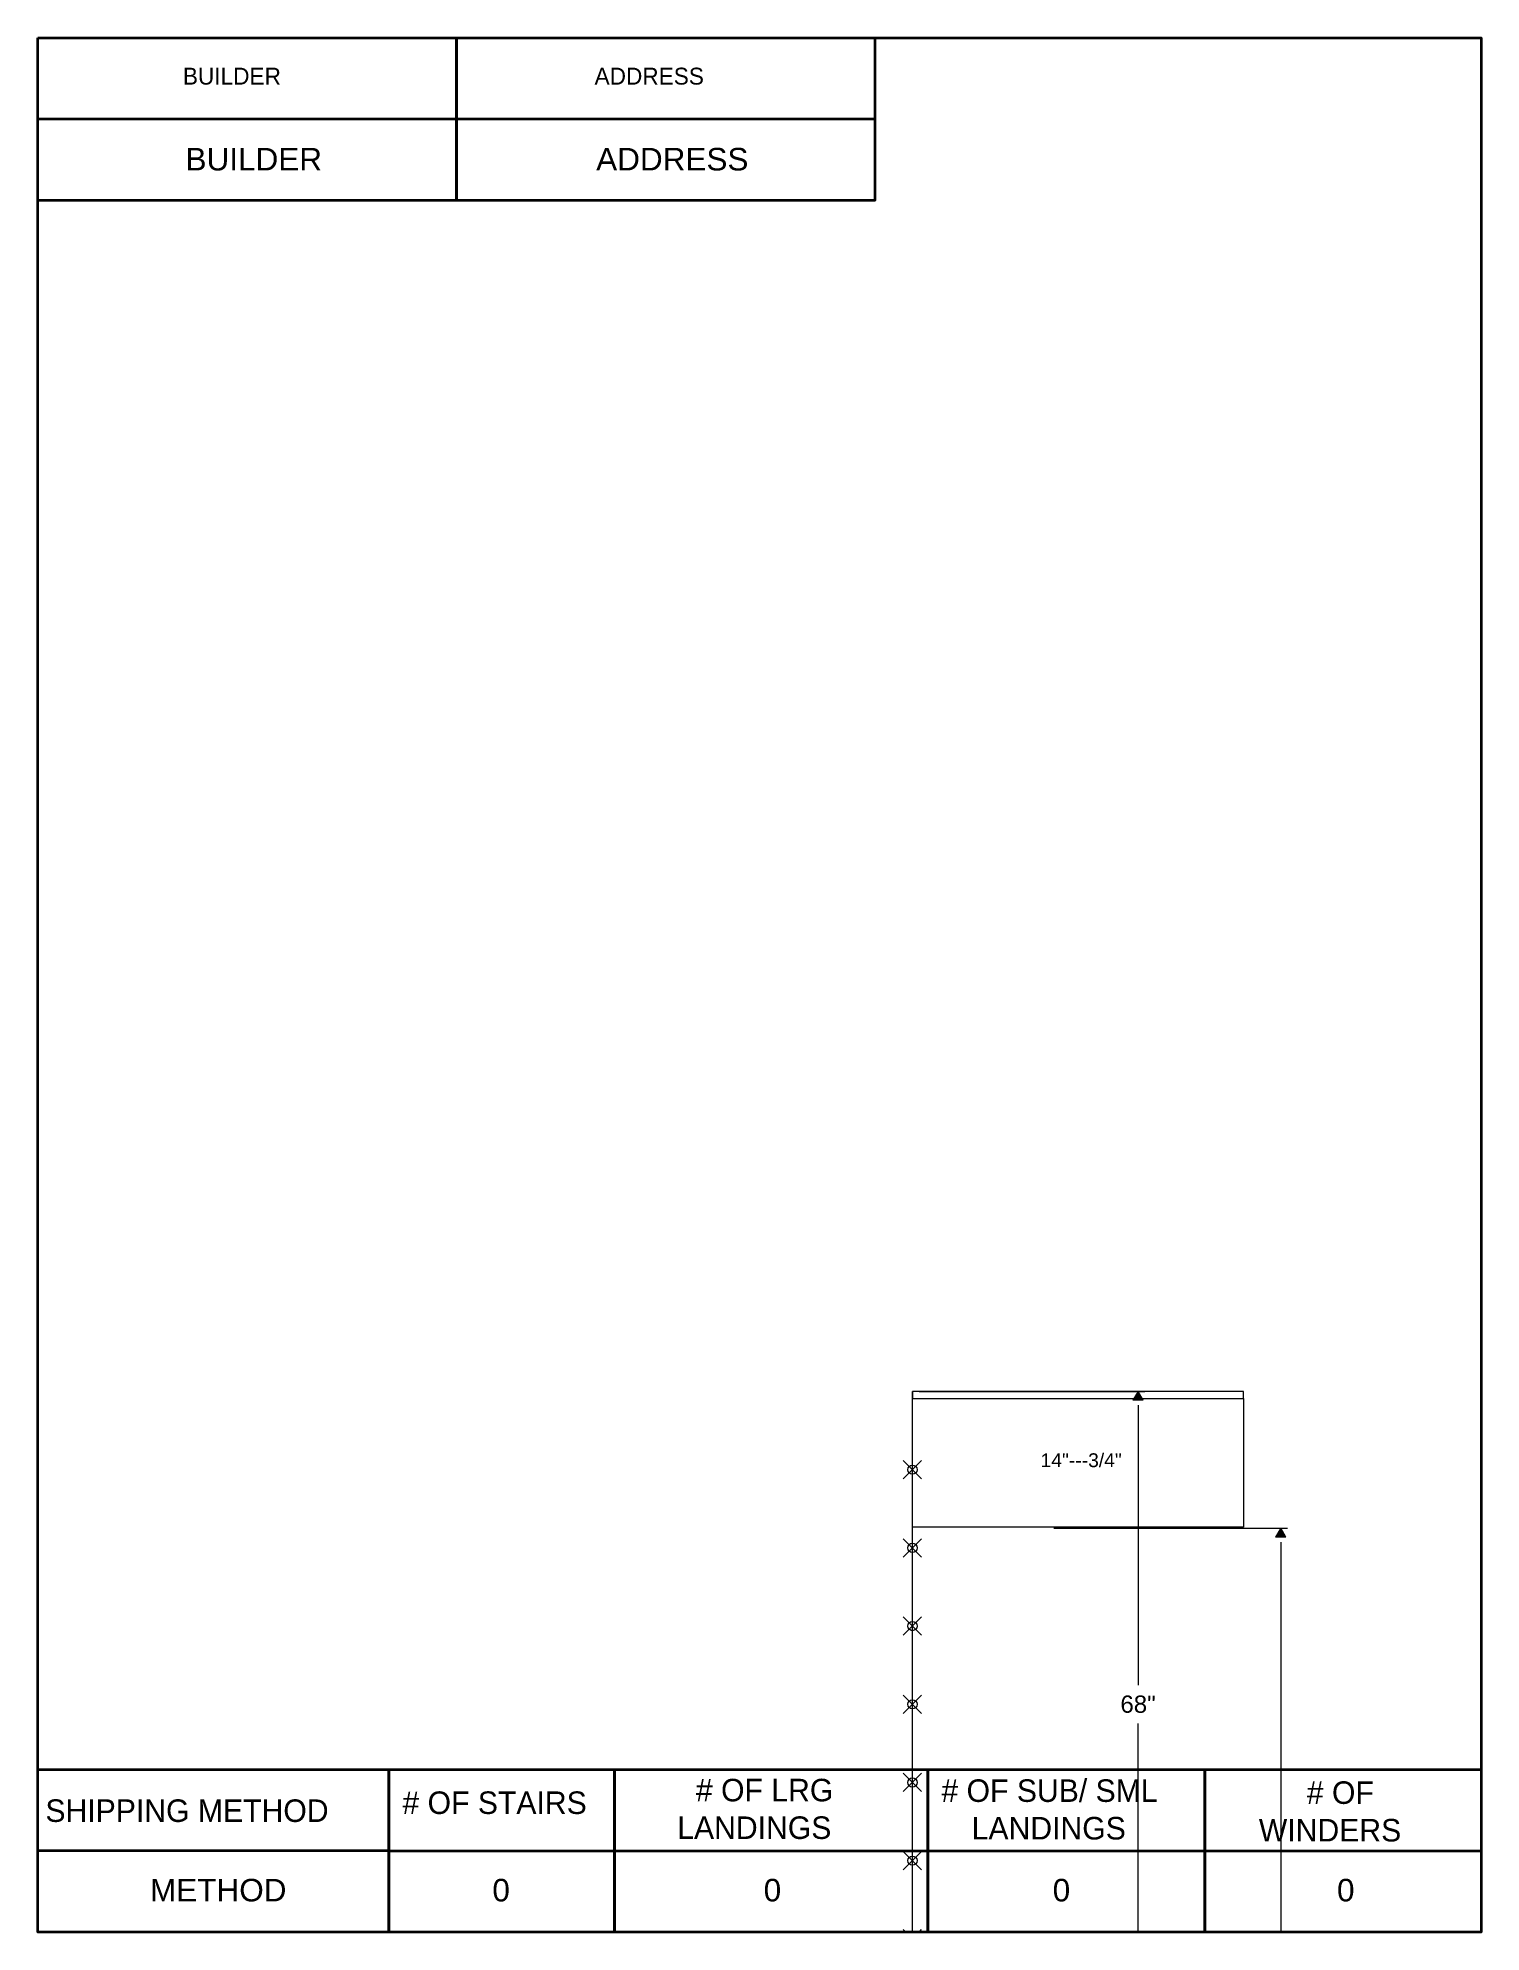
# Paper-space layout 'Portrait Shipping' of a CAD drawing. Header units: inches. Extents: x 0.1 to 8.1, y 0.1 to 10.6.
# The model-space entities are those that its viewports show. They can reach past a viewport. Long polylines and large blocks are cut down to what shows.
import ezdxf
from ezdxf.enums import TextEntityAlignment as Align

# ---------------------------------------------------------------- set-up
doc = ezdxf.new("R2010")
doc.units = ezdxf.units.IN
doc.header["$MEASUREMENT"] = 0
doc.header["$PDMODE"] = 35
for name, color, linetype, lineweight in [('Border', 1, 'Continuous', 35), ('Dimension', 3, 'Continuous', 9), ('Hole-Framing', 150, 'Continuous', 18), ('Kick', 4, 'Continuous', 9), ('Plywood', 6, 'Continuous', 18), ('Stringer', 7, 'Continuous', 13)]:
    doc.layers.add(name, color=color, linetype=linetype, lineweight=lineweight)
doc.styles.add('1-8 Text', font='arial.ttf', dxfattribs={"height": 0.125})
doc.styles.add('3-32 Text', font='arial.ttf', dxfattribs={"height": 0.09375})
doc.styles.add('Dimension and Text', font='arial.ttf', dxfattribs={"height": 0.078125})
doc.dimstyles.new('Jerrod Dimension', dxfattribs={"dimscale": 0, "dimtxt": 0.078125, "dimasz": 0.0625, "dimexe": 0.03125, "dimexo": 0.03125, "dimgap": 0.046875, "dimtad": 1, "dimtih": 1, "dimtoh": 1, "dimdec": 4, "dimzin": 1, "dimdsep": 46, "dimlunit": 5, "dimtxsty": 'Dimension and Text', "dimblk": 'arrow', "dimcen": 2.421875, "dimclrd": 3, "dimclre": 3, "dimclrt": 3, "dimadec": 1, "dimazin": 0, "dimtfac": 1, "dimtdec": 4, "dimtmove": 2, "dimatfit": 3, "dimldrblk": 'arrow', "dimfxl": 1, "dimtfillclr": 256, "dimfrac": 2, "dimlwd": -1, "dimlwe": -1, "dimarcsym": 2})

# ---------------------------------------------------------------- blocks, each defined once
blk = doc.blocks.new('SHIPPING2')
at = {"layer": 'Border', "style": '1-8 Text'}
for tag, p in [('BUILDER', (1.197, -0.672)), ('ADDRESS', (3.517, -0.672)), ('METHOD', (1, -10.267)), ('STAIRS', (2.568, -10.267)), ('LARGE-LANDINGS', (4.072, -10.267)), ('SMALL-SUB-LANDINGS', (5.674, -10.267)), ('WINDERS', (7.25, -10.267))]:
    blk.add_attdef(tag, text='', height=0.125, dxfattribs=at).set_placement(p, align=Align.MIDDLE_CENTER)
blk = doc.blocks.new('arrow')
at = {"layer": 'Dimension'}
blk.add_hatch(color=0, dxfattribs=at).paths.add_polyline_path([(0, 0), (-0.64, 0.37), (-0.64, -0.37)])
at = {"layer": 'Dimension', "color": 0}
for p, q in [((-0.64, -0.37), (-0.64, 0.37)), ((0, 0), (-0.64, 0.37)), ((-0.64, -0.37), (0, 0))]:
    blk.add_line(p, q, dxfattribs=at)
blk = doc.blocks.new('*D550')
at = {"layer": 'Defpoints', "color": 0, "transparency": 16777216}
for p in [(-18074.24, 1252.32), (-18056.24, 1184.32), (-18049.71, 1184.32)]:
    blk.add_point(p, dxfattribs=at)
at = {"layer": 'Hole-Framing', "color": 3, "transparency": 16777216}
for p, q in [((-18073.49, 1252.32), (-18048.96, 1252.32)), ((-18049.71, 1250.82), (-18049.71, 1220.4)), ((-18049.71, 1185.82), (-18049.71, 1216.24)), ((-18055.49, 1184.32), (-18048.96, 1184.32))]:
    blk.add_line(p, q, dxfattribs=at)
at = {"layer": 'Hole-Framing', "color": 3, "transparency": 16777216, "xscale": 1.5, "yscale": 1.5, "zscale": 1.5}
for p, rotation in [((-18049.71, 1252.32), 90), ((-18049.71, 1184.32), 270)]:
    blk.add_blockref('arrow', p, dxfattribs=dict(at, rotation=rotation))
at = {"layer": 'Hole-Framing', "color": 3, "transparency": 16777216, "insert": (-18049.71, 1218.32), "char_height": 1.875, "attachment_point": 5, "style": 'Dimension and Text'}
blk.add_mtext('68"', dxfattribs=at)
blk = doc.blocks.new('*D552')
at = {"layer": 'Defpoints', "color": 0, "transparency": 16777216}
for p in [(-18059.61, 1237.45), (-18034.2, 1237.45), (-18059.61, 1116.32)]:
    blk.add_point(p, dxfattribs=at)
at = {"layer": 'Hole-Framing', "color": 3, "transparency": 16777216}
for p, q in [((-18058.86, 1237.45), (-18033.45, 1237.45)), ((-18034.2, 1235.95), (-18034.2, 1178.98)), ((-18034.2, 1117.82), (-18034.2, 1174.79)), ((-18058.86, 1116.32), (-18033.45, 1116.32))]:
    blk.add_line(p, q, dxfattribs=at)
at = {"layer": 'Hole-Framing', "color": 3, "transparency": 16777216, "xscale": 1.5, "yscale": 1.5, "zscale": 1.5}
for p, rotation in [((-18034.2, 1237.45), 90), ((-18034.2, 1116.32), 270)]:
    blk.add_blockref('arrow', p, dxfattribs=dict(at, rotation=rotation))
at = {"layer": 'Hole-Framing', "color": 3, "transparency": 16777216, "insert": (-18034.2, 1176.88), "char_height": 1.875, "attachment_point": 5, "style": 'Dimension and Text'}
blk.add_mtext('121 1/8"', dxfattribs=at)
blk = doc.blocks.new('14- Floor')
at = {"layer": 'Hole-Framing'}
blk.add_lwpolyline([(0, -0.75), (36, -0.75), (36, -14.75), (0, -14.75)], close=True, dxfattribs=at)
at = {"layer": 'Plywood'}
blk.add_lwpolyline([(0, -0.75), (36, -0.75), (36, 0), (0, 0)], close=True, dxfattribs=at)
at = {"layer": 'Hole-Framing', "insert": (0.18, -6.72), "char_height": 1.5, "attachment_point": 1, "style": 'Dimension and Text'}
blk.add_mtext_dynamic_manual_height_columns('\\pi13.75068;14"---3/4"', width=36, gutter_width=7.5, heights=[4.47], dxfattribs=at)

msp = doc.modelspace()

# ---------------------------------------------------------------- linework, layer by layer
at = {"layer": 'Hole-Framing'}
msp.add_line((-18074.2351, 1116.32024), (-18074.2351, 1252.32024), dxfattribs=at)
for p in [(-18074.2351, 1243.82024), (-18074.2351, 1235.32024), (-18074.2351, 1226.82024), (-18074.2351, 1218.32024), (-18074.2351, 1209.82024), (-18074.2351, 1201.32024), (-18074.2351, 1192.82024)]:
    msp.add_point(p, dxfattribs=at)

# ---------------------------------------------------------------- block references
msp.add_blockref('14- Floor', (-18074.2351, 1252.32024), dxfattribs=at)

# ---------------------------------------------------------------- dimensions: what is measured, and where the dimension line sits
for base, p1, p2, picture, middle in [((-18049.70978, 1184.32024), (-18074.2351, 1252.32024), (-18056.2351, 1184.32024), '*D550', (-18049.70978, 1218.32024)), ((-18034.20372, 1237.44524), (-18059.60807, 1116.32024), (-18059.60807, 1237.44524), '*D552', (-18034.20372, 1176.88274))]:
    dim = msp.add_linear_dim(base=base, p1=p1, p2=p2, angle=90, dimstyle='Jerrod Dimension', override={"dimpost": '"'}, dxfattribs=at)
    dim.commit()
    dim.dimension.update_dxf_attribs({"geometry": picture, "text_midpoint": middle})

psp = doc.layouts.new('Portrait Shipping')

# ---------------------------------------------------------------- linework, layer by layer
at = {"layer": 'Border'}
for p, q in [((2.402, 10.118), (0.082, 10.118)), ((4.721, 10.118), (2.402, 10.118)), ((2.027, 0.519), (0.082, 0.519)), ((2.027, 0.519), (8.082, 0.519))]:
    psp.add_line(p, q, dxfattribs=at)
for points in [[(0.082, 10.568), (8.082, 10.568), (8.082, 0.068), (0.082, 0.068)], [(0.082, 10.568), (2.402, 10.568), (2.402, 9.667), (0.082, 9.667)], [(2.402, 10.568), (4.721, 10.568), (4.721, 9.667), (2.402, 9.667)], [(0.082, 0.97), (2.027, 0.97), (2.027, 0.068), (0.082, 0.068)], [(2.027, 0.97), (3.279, 0.97), (3.279, 0.068), (2.027, 0.068)], [(3.279, 0.97), (5.016, 0.97), (5.016, 0.068), (3.279, 0.068)], [(5.016, 0.97), (6.551, 0.97), (6.551, 0.068), (5.016, 0.068)], [(6.551, 0.97), (8.082, 0.97), (8.082, 0.068), (6.551, 0.068)]]:
    psp.add_lwpolyline(points, close=True, dxfattribs=at)

# ---------------------------------------------------------------- block references
psp.add_blockref('SHIPPING2', (0.082, 10.568), dxfattribs=at).add_auto_attribs({'BUILDER': 'BUILDER', 'ADDRESS': 'ADDRESS', 'METHOD': 'METHOD', 'STAIRS': '0', 'LARGE-LANDINGS': '0', 'SMALL-SUB-LANDINGS': '0', 'WINDERS': '0'})

# ---------------------------------------------------------------- texts
at = {"layer": 'Stringer', "attachment_point": 1}
for s, width, insert, char_height, style in [('{\\fHigh Tower Text|b0|i0|c0|p18;BUILDER}', 2.21487, (0.886, 10.403), 0.09375, '3-32 Text'), ('{\\fHigh Tower Text|b0|i0|c0|p18;ADDRESS}', 2.21487, (3.168, 10.403), 0.09375, '3-32 Text'), ('{\\fHigh Tower Text|b0|i0|c0|p18;# OF STAIRS}', 1.65676, (2.103, 0.848), 0.125, '1-8 Text'), ('\\pi0.69479;{\\fHigh Tower Text|b0|i0|c0|p18;# OF LRG \\P\\pi0.59114;LANDINGS}', 2.21487, (3.035, 0.918), 0.125, '1-8 Text'), ('\\pi0.34166;{\\fHigh Tower Text|b0|i0|c0|p18;# OF SUB/ SML \\P\\pi0.50928;LANDINGS}', 2.05113, (4.749, 0.915), 0.125, '1-8 Text'), ('\\pi0.63209;{\\fHigh Tower Text|b0|i0|c0|p18;# OF \\P\\pi0.36612;WINDERS}', 1.65676, (6.484, 0.904), 0.125, '1-8 Text'), ('{\\fHigh Tower Text|b0|i0|c0|p18;SHIPPING METHOD}', 2.21487, (0.124, 0.804), 0.125, '1-8 Text')]:
    psp.add_mtext_dynamic_manual_height_columns(s, width=width, gutter_width=0.625, heights=[0], dxfattribs=dict(at, insert=insert, char_height=char_height, style=style))

# ---------------------------------------------------------------- viewports
at = {"layer": 'Kick', "view_target_point": (72.21067, 81.43572)}
vp = psp.add_viewport(center=(4.082, 5.318), size=(8, 10.5), view_center_point=(-18163.07582, 1215.06867), view_height=205.914695, dxfattribs=at)
vp.dxf.flags = 0x10000  # cut along an outline
vp.dxf.clipping_boundary_handle = psp.add_lwpolyline([(0.082, 10.568), (8.082, 10.568), (8.082, 0.068), (0.082, 0.068)], format="xyb", close=True, dxfattribs={"invisible": 1}).dxf.handle

doc.saveas('drawing.dxf')
